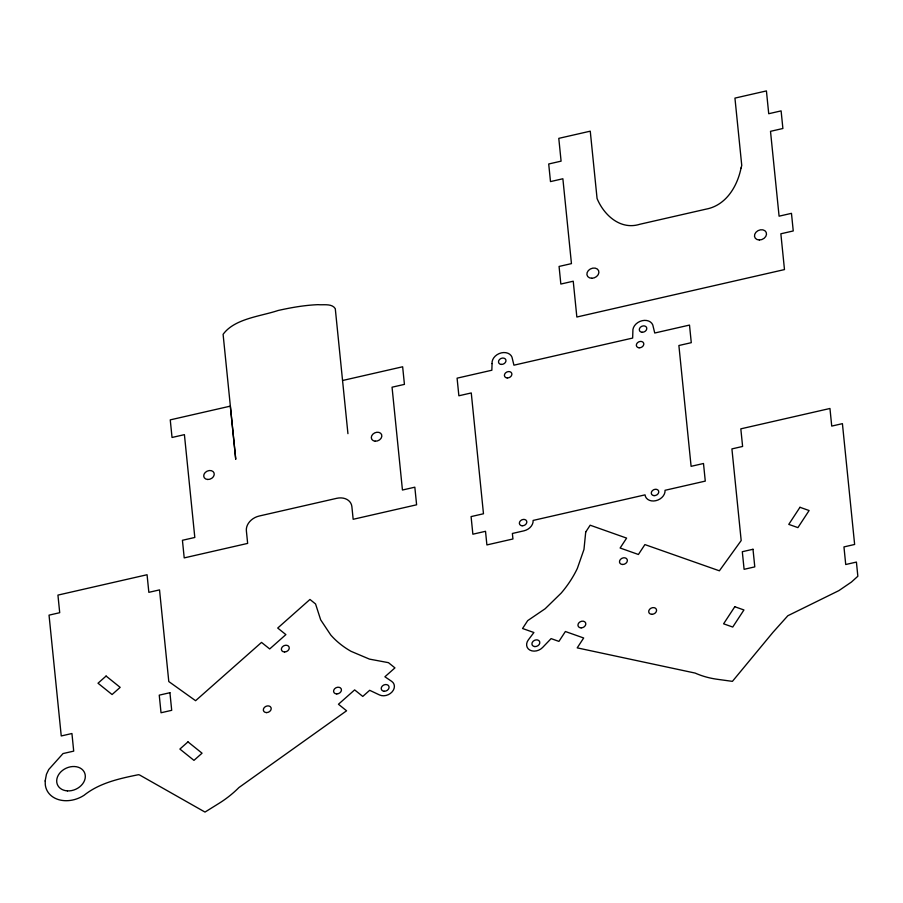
<?xml version="1.0" encoding="UTF-8"?>
<svg xmlns="http://www.w3.org/2000/svg" width="903" height="903" viewBox="0 0 903 903"><rect width="100%" height="100%" fill="white"/><g stroke="black" fill="none" stroke-linecap="round" stroke-linejoin="round"><path stroke-width="1.35" d="M342.564 380.502L402.648 366.776L404.431 384.385L392.049 387.206L402.445 490.024L414.827 487.191L416.61 504.8L353.163 519.293L351.888 506.673A14.572 11.378 -24.6 0 0 336.706 498.321L259.229 516.019A14.572 11.378 -24.6 0 0 246.372 530.783L247.648 543.403L184.212 557.896L182.429 540.287L194.811 537.466L184.415 434.648L172.033 437.47L170.249 419.872L230.333 406.136L235.739 459.3L223.097 334.336C234.566 318.556 260.436 316.422 278.079 310.497C291.229 307.551 304.582 305.203 318.07 304.661C323.5 305.214 331.977 303.227 335.284 308.702L347.937 433.666M585.72 532.014L583.97 549.453L577.344 568.427A113.022 88.201 -24.6 0 1 561.203 593.079L545.164 608.735L527.702 620.621L522.555 628.499L533.899 632.518L528.334 639.9A9.594 7.495 -24.6 0 0 529.959 650.137A9.594 7.495 -24.6 0 0 542.59 647.496L551.112 638.613L558.923 641.39L565.391 631.513L583.677 637.992L577.209 647.869L695.175 673.085A91.338 71.292 -24.6 0 0 717.422 679.304L732.412 681.359L772.991 632.292L787.834 615.744L838.842 590.641L851.45 582.04L857.85 576.249L856.416 562.072L845.727 564.522L843.955 546.913L854.633 544.464L842.42 423.654L831.731 426.092L829.959 408.483L740.821 428.846L742.605 446.454L731.915 448.904L741.182 540.558L719.386 570.809L644.9 544.588L638.41 554.487L620.124 548.019L626.614 538.109L590.167 525.207L585.72 532.014M45.173 780.937L45.308 784.854A26.74 20.871 -24.6 0 0 84.058 795.295C99.511 782.912 119.444 778.555 138.396 774.718A6.919 5.395 -24.6 0 1 139.649 775.011L205.004 812.079L218.91 803.422A91.338 71.292 -24.6 0 0 238.923 787.551L346.583 710.785L338.456 704.25L354.642 689.892L362.769 696.427L369.677 690.298L379.565 694.971A9.594 7.495 -24.6 0 0 392.139 691.856A9.594 7.495 -24.6 0 0 391.676 681.347L384.904 676.787L394.938 667.881L388.459 662.667L369.451 659.111L351.041 651.323A113.022 88.201 -24.6 0 1 330.758 635.001L320.678 619.842L315.565 603.972L309.966 599.457L277.718 628.048L285.879 634.606L269.692 648.952L261.531 642.405L195.59 700.705L168.793 681.551L159.526 589.896L148.848 592.334L147.065 574.737L57.939 595.1L59.711 612.697L49.033 615.146L61.246 735.956L71.935 733.518L73.707 751.127L63.029 753.565L48.728 769.525L46.437 774.322L45.173 780.937M492.067 363.57L491.853 370.23L457.087 378.165L458.871 395.774L471.264 392.952L483.477 513.762L471.084 516.595L472.867 534.204L485.521 531.303L486.898 544.927L512.938 538.978L512.373 533.47L523.932 530.829A10.407 8.116 -24.6 0 0 533.12 520.433L645.024 494.867A10.407 8.116 -24.6 0 0 655.86 500.691A10.407 8.116 -24.6 0 0 665.048 490.295L705.277 481.107L703.493 463.499L691.1 466.332L678.887 345.51L691.28 342.677L689.497 325.08L654.743 333.015L653.219 326.751A10.576 8.251 -24.6 0 0 642.191 320.689A10.576 8.251 -24.6 0 0 632.868 331.401L632.653 338.061L513.931 365.184L512.407 358.92A10.576 8.251 -24.6 0 0 501.391 352.859A10.576 8.251 -24.6 0 0 492.067 363.57M741.058 167.969C737.345 186.447 725.956 205.455 706.022 209.146L639.821 224.271C620.508 230.355 603.972 215.219 597.075 198.536L590.257 131.172L558.788 138.362L561.09 161.152L548.708 163.985L550.491 181.593L562.874 178.76L571.452 263.62L559.07 266.441L560.842 284.05L573.236 281.217L576.848 317.021L784.481 269.579L780.858 233.787L793.252 230.954L791.468 213.345L779.086 216.178L770.507 131.33L782.89 128.497L781.106 110.888L768.724 113.722L766.421 90.921L734.94 98.111L741.758 165.486L741.058 167.969M734.794 606.726L723.596 623.815L732.739 627.043L743.937 609.965L734.794 606.726M799.968 507.294L788.77 524.383L797.913 527.612L809.111 510.534L799.968 507.294M106.091 676.054L98.009 683.221L112.074 694.531L120.167 687.364L106.091 676.054M187.982 741.882L179.889 749.061L193.964 760.371L202.046 753.192L187.982 741.882M753 549.272L742.311 551.71L744.095 569.319L754.784 566.881L753 549.272M169.922 692.714L159.244 695.152L161.027 712.76L171.705 710.322L169.922 692.714M207.634 479.482A5.463 4.267 -24.6 0 0 214.067 473.025A5.463 4.267 -24.6 0 0 205.229 472.483A5.463 4.267 -24.6 0 0 207.634 479.482M375.23 441.195A5.463 4.267 -24.6 0 0 381.664 434.738A5.463 4.267 -24.6 0 0 372.826 434.196A5.463 4.267 -24.6 0 0 375.23 441.195M384.136 691.246A4.086 3.194 -24.6 0 0 388.956 686.415A4.086 3.194 -24.6 0 0 382.341 686.009A4.086 3.194 -24.6 0 0 384.136 691.246M67.42 790.881A14.82 11.57 -24.6 0 0 84.803 773.329A14.82 11.57 -24.6 0 0 60.806 771.918A14.82 11.57 -24.6 0 0 67.42 790.881M266.543 712.602A4.086 3.194 -24.6 0 0 270.99 707.546A4.086 3.194 -24.6 0 0 264.274 707.557A4.086 3.194 -24.6 0 0 266.543 712.602M336.785 693.922A4.086 3.194 -24.6 0 0 341.232 688.876A4.086 3.194 -24.6 0 0 334.516 688.887A4.086 3.194 -24.6 0 0 336.785 693.922M284.592 651.966A4.086 3.194 -24.6 0 0 289.039 646.909A4.086 3.194 -24.6 0 0 282.312 646.92A4.086 3.194 -24.6 0 0 284.592 651.966M639.121 347.79A3.883 3.036 -24.6 0 0 643.692 343.208A3.883 3.036 -24.6 0 0 637.405 342.813A3.883 3.036 -24.6 0 0 639.121 347.79M507.193 377.939A3.883 3.036 -24.6 0 0 511.764 373.345A3.883 3.036 -24.6 0 0 505.477 372.962A3.883 3.036 -24.6 0 0 507.193 377.939M654.065 495.634A3.883 3.036 -24.6 0 0 658.637 491.04A3.883 3.036 -24.6 0 0 652.361 490.656A3.883 3.036 -24.6 0 0 654.065 495.634M522.137 525.772A3.883 3.036 -24.6 0 0 526.709 521.178A3.883 3.036 -24.6 0 0 520.433 520.794A3.883 3.036 -24.6 0 0 522.137 525.772M642.089 332.259A3.883 3.036 -24.6 0 0 646.661 327.676A3.883 3.036 -24.6 0 0 640.374 327.281A3.883 3.036 -24.6 0 0 642.089 332.259M501.278 364.428A3.883 3.036 -24.6 0 0 505.861 359.846A3.883 3.036 -24.6 0 0 499.573 359.45A3.883 3.036 -24.6 0 0 501.278 364.428M622.698 564.488A4.086 3.194 -24.6 0 0 627.145 559.431A4.086 3.194 -24.6 0 0 620.417 559.454A4.086 3.194 -24.6 0 0 622.698 564.488M581.148 627.867A4.086 3.194 -24.6 0 0 585.595 622.81A4.086 3.194 -24.6 0 0 578.879 622.833A4.086 3.194 -24.6 0 0 581.148 627.867M651.91 614.322A4.086 3.194 -24.6 0 0 656.357 609.265A4.086 3.194 -24.6 0 0 649.629 609.288A4.086 3.194 -24.6 0 0 651.91 614.322M534.858 646.582A4.086 3.194 -24.6 0 0 539.678 641.751A4.086 3.194 -24.6 0 0 533.063 641.333A4.086 3.194 -24.6 0 0 534.858 646.582M591.758 278.271A6.231 4.865 -24.6 0 0 598.576 270.595A6.231 4.865 -24.6 0 0 588.338 270.573A6.231 4.865 -24.6 0 0 591.758 278.271M759.355 239.984A6.231 4.865 -24.6 0 0 766.184 232.308A6.231 4.865 -24.6 0 0 755.946 232.274A6.231 4.865 -24.6 0 0 759.355 239.984"/></g></svg>
